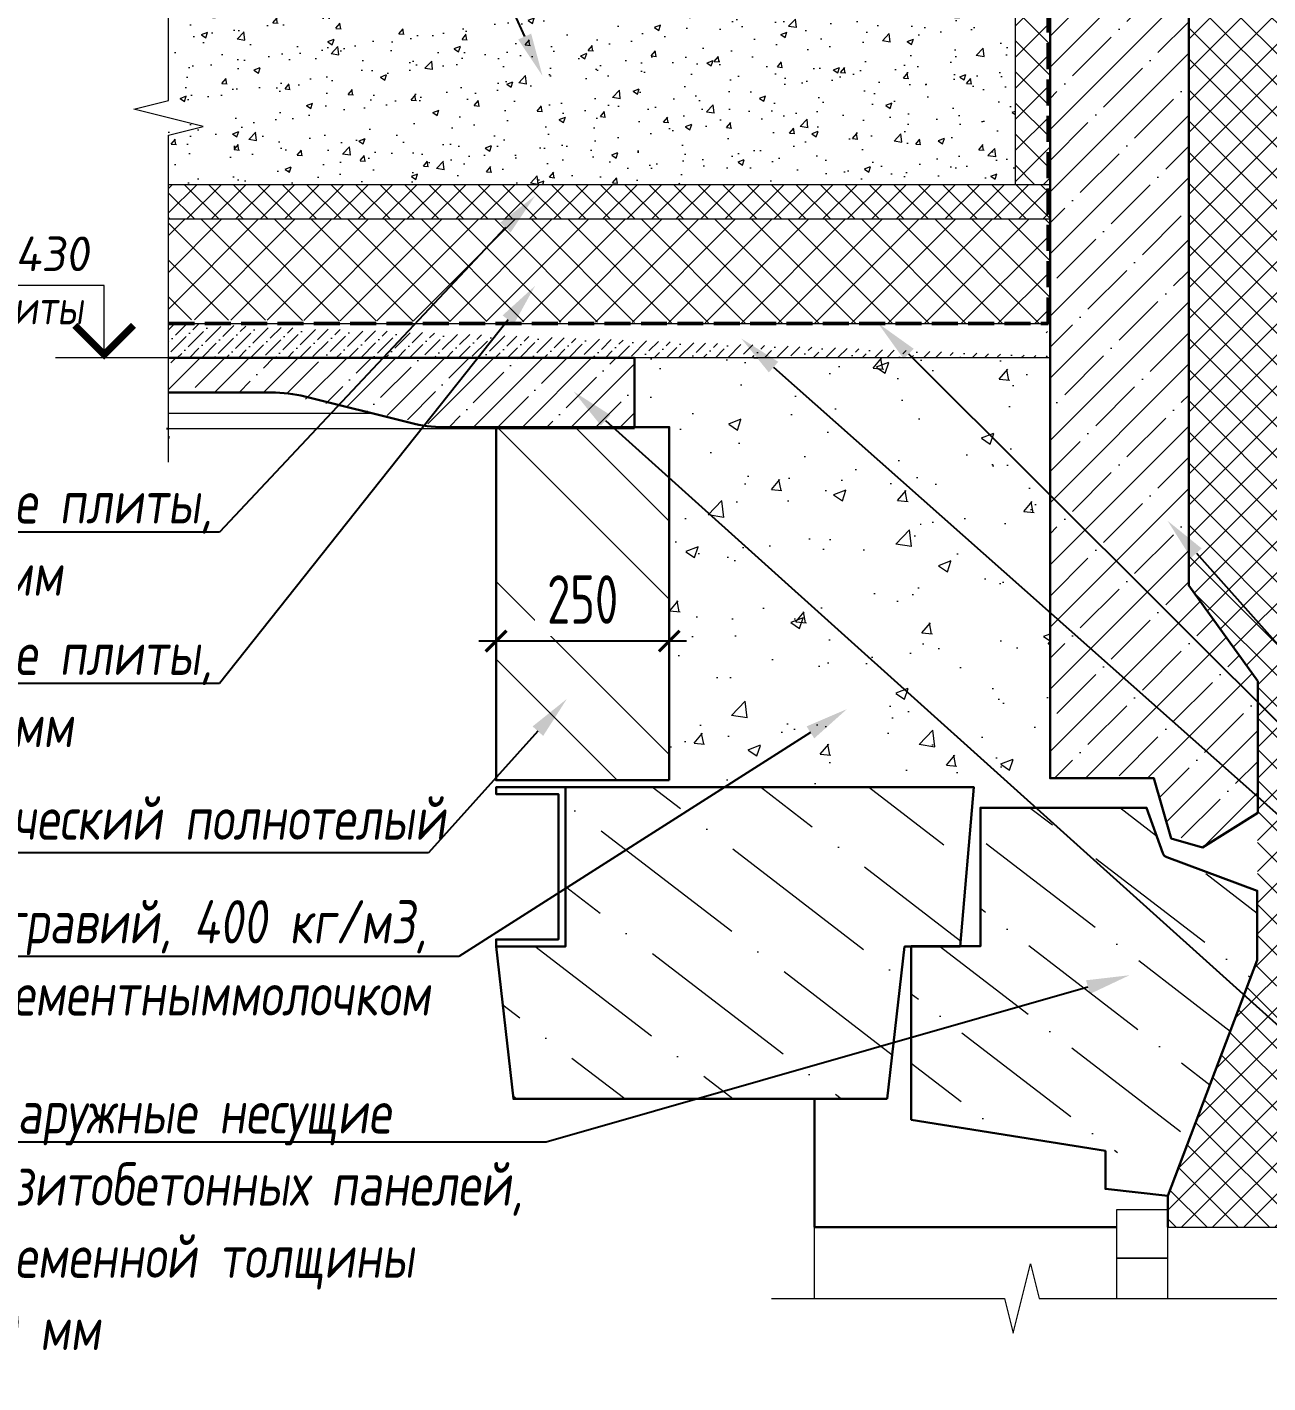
# Model space of a CAD drawing. Header units: millimetres. Extents: x -136099598 to 11807193, y 0 to 779331.
# Drawn here: x 722352 to 725936, y 375312 to 379226 of the extents above; entities that cross this region are included whole.
import ezdxf
from ezdxf import colors
from ezdxf.entities.mleader import LeaderData, LeaderLine
from ezdxf.enums import TextEntityAlignment as Align
from ezdxf.math import Vec2, Vec3

# ---------------------------------------------------------------- set-up
doc = ezdxf.new("R2010")
doc.units = ezdxf.units.MM
doc.header["$MEASUREMENT"] = 0
doc.linetypes.add('ГОСТ 2.303 4', pattern=[7, 5, -2, 0])
doc.layers.get('0').update_dxf_attribs({"color": 250, "lineweight": 9})
doc.layers.get('Defpoints').update_dxf_attribs({"color": 8})
doc.layers.add('АР_Кровельный аэратор', color=250, linetype='Continuous')
for name, color, linetype, lineweight in [('АР_Навесной фасад', 5, 'Continuous', 5), ('АР_Окна', 4, 'Continuous', 0), ('АР_Отметки', 250, 'Continuous', 15), ('АР_Перекрытие', 250, 'Continuous', 30), ('АР_Стены фасадные', 7, 'Continuous', 30), ('АР_Штриховка', 253, 'Continuous', 13), ('основной', 7, 'Continuous', 18), ('СПДС_СИМВОЛЫ', 7, 'Continuous', 25), ('Фасадная панель', 250, 'Continuous', 30), ('Штриховка', 7, 'Continuous', 5)]:
    doc.layers.add(name, color=color, linetype=linetype, lineweight=lineweight)
doc.styles.add('ISOCPEUR', font='isocpeur.ttf', dxfattribs={"width": 0.7})
doc.styles.add('ROMAND', font='ROMAND', dxfattribs={"width": 0.85})
doc.styles.add('Архитект', font='isocpeur.ttf', dxfattribs={"width": 0.8, "oblique": 8})
doc.styles.add('Архитектурный', font='isocpeur.ttf', dxfattribs={"oblique": 8})
doc.dimstyles.new('R_50', dxfattribs={"dimtxt": 140, "dimasz": 60, "dimexe": 50, "dimexo": 50, "dimgap": 50, "dimtad": 1, "dimdec": 0, "dimrnd": 5, "dimzin": 0, "dimdsep": 46, "dimtxsty": 'ISOCPEUR', "dimblk": 'ARCHTICK', "dimcen": 50, "dimdle": 50, "dimclrd": 256, "dimclre": 256, "dimclrt": 256, "dimadec": 0, "dimazin": 0, "dimtfac": 2, "dimtdec": 0, "dimtofl": 0, "dimtmove": 1, "dimatfit": 3, "dimfxl": 1, "dimtvp": 3, "dimtfill": 1, "dimtolj": 1, "dimtzin": 0, "dimarcsym": 0})

# ---------------------------------------------------------------- blocks, each defined once
blk = doc.blocks.new('BL034')
at = {"color": 0, "linetype": 'ByBlock', "lineweight": 9}
blk.add_lwpolyline([(0, 0), (0, 500), (1215.8, 500)], dxfattribs=at)
at = {"color": 0, "linetype": 'ByBlock', "lineweight": 70, "const_width": 50}
blk.add_lwpolyline([(-212.1, 212.1), (0, 0), (212.1, 212.1)], dxfattribs=at)
at = {"linetype": 'ByBlock', "lineweight": 9, "style": 'ROMAND', "width": 0.85, "flags": 4}
blk.add_attdef('NN,NNN', text='', height=250, dxfattribs=at).set_placement((650, 700), align=Align.MIDDLE)
blk = doc.blocks.new('_ArchTick')
at = {"color": 0, "linetype": 'ByBlock', "const_width": 0.15}
blk.add_lwpolyline([(-0.5, -0.5), (0.5, 0.5)], dxfattribs=at)
blk = doc.blocks.new('*D1361')
at = {"layer": 'Defpoints', "color": 0, "transparency": 16777216}
for p in [(723706.9, 378066.4), (724206.9, 378071.5), (723706.9, 377453.6)]:
    blk.add_point(p, dxfattribs=at)
at = {"layer": 'АР_Кровельный аэратор', "lineweight": -2, "transparency": 16777216}
for p, q in [((723706.9, 378016.4), (723706.9, 377403.6)), ((724206.9, 378021.5), (724206.9, 377403.6)), ((724256.9, 377453.6), (723656.9, 377453.6))]:
    blk.add_line(p, q, dxfattribs=at)
at = {"layer": 'АР_Кровельный аэратор', "lineweight": -2, "transparency": 16777216, "xscale": 60, "yscale": 60, "zscale": 60, "rotation": 180}
blk.add_blockref('_ArchTick', (723706.9, 377453.6), dxfattribs=at)
at = {"layer": 'АР_Кровельный аэратор', "lineweight": -2, "transparency": 16777216, "xscale": 60, "yscale": 60, "zscale": 60}
blk.add_blockref('_ArchTick', (724206.9, 377453.6), dxfattribs=at)
at = {"layer": 'АР_Кровельный аэратор', "lineweight": 15, "transparency": 16777216, "insert": (723956.9, 377573.6), "char_height": 140, "attachment_point": 5, "style": 'ISOCPEUR', "bg_fill": 3, "box_fill_scale": 1.25, "bg_fill_color": 256, "bg_fill_true_color": 13158600, "bg_fill_transparency": 0}
blk.add_mtext('\\A1;250', dxfattribs=at)

msp = doc.modelspace()

# ---------------------------------------------------------------- hatches: boundary and pattern name
at = {"lineweight": 15, "transparency": 33554687}
h = msp.add_hatch(dxfattribs=at)
h.set_pattern_fill('ANSI32', color=256, scale=50, angle=-90, style=0)
h.set_pattern_definition([(315, (95944.15, 897625.03), (336.7596, 336.7596), []), (315, (95944.15, 897400.5), (336.7596, 336.7596), [])])
h.paths.add_polyline_path([(724206.95, 378071.525), (723706.949, 378071.525), (723706.949, 377051.525), (724206.95, 377051.525)])
at = {"layer": 'АР_Кровельный аэратор', "lineweight": 15}
h = msp.add_hatch(dxfattribs=at)
h.set_pattern_fill('НЕМЕТАЛЛИЧЕСКИЕ МАТЕРИАЛЫ', color=256, scale=29.981702, pattern_type=2)
h.set_pattern_definition([(45, (930593.745, 269195.69), (-53.000662, 53.000662), []), (135, (930593.745, 269195.69), (-53.000662, -53.000662), [])])
edge = h.paths.add_edge_path()
edge.add_line((722760.408, 378571.342), (725306.949, 378571.342))
edge.add_line((725306.949, 378371.464), (725306.949, 378571.342))
edge.add_line((724457.467, 378371.464), (725306.949, 378371.464))
edge.add_line((724451.071, 378371.464), (724457.467, 378371.464))
edge.add_line((722760.408, 378381.458), (724451.071, 378371.464))
edge.add_line((722760.408, 378571.342), (722760.408, 378381.458))
h.paths.add_polyline_path([(722760.408, 378671.464), (722760.408, 378571.342), (725306.949, 378571.342), (725306.949, 378671.464)])
at = {"layer": 'АР_Штриховка', "lineweight": 18}
h = msp.add_hatch(dxfattribs=at)
h.set_pattern_fill('ANSI35', color=256, scale=20, angle=180)
h.set_pattern_definition([(45, (-530202.85, -79671.13), (-89.802561, 89.802561), []), (45, (-530113.04, -79671.13), (-89.802561, 89.802561), [158.75, -31.75, 0, -31.75])])
h.paths.add_polyline_path([(725306.949, 377057.525), (725606.949, 377057.525), (725656.949, 376883.525), (725746.949, 376857.525), (725906.805, 376957.454), (725906.805, 377337.525), (725707.497, 377613.643), (725707.497, 379410.513), (725907.339, 379690.391), (725906.949, 380570.122), (725306.949, 380570.122)])
at = {"layer": 'АР_Штриховка'}
h = msp.add_hatch(dxfattribs=at)
h.set_pattern_fill('AR-CONC', color=256)
h.set_pattern_definition([(50, (-64518.15, 6969.35), (182.18467, -15.939086), [19.05, -209.55]), (355, (-64518.15, 6969.35), (-35.24342, 191.056845), [15.24, -167.640584]), (100.451445, (-64502.97, 6968.02), (146.941247, 175.117752), [16.19001, -178.090245]), (46.1842, (-64518.15, 7020.15), (271.07904, -42.04233), [28.575, -314.325]), (96.635558, (-64495.56, 7016.65), (237.404134, 247.426125), [24.28502, -267.13561]), (351.18415, (-64518.15, 7020.15), (237.40413, 247.426125), [22.85997, -251.45973]), (21, (-64492.75, 7007.45), (151.61439, -102.265198), [19.05, -209.55]), (326, (-64492.75, 7007.45), (61.80203, 184.187966), [15.24, -167.64]), (71.451445, (-64480.12, 6998.93), (213.41642, 81.92277), [16.19001, -178.089938]), (37.5, (-64518.15, 6969.35), (3.0886033, 84.555039), [0, -165.608, 0, -170.18, 0, -168.275]), (7.5, (-64518.15, 6969.35), (66.8196625, 100.180575), [0, -97.028, 0, -161.798, 0, -64.135]), (327.5, (-64574.794, 6969.35), (135.590595, -5.728744), [0, -63.5, 0, -198.12, 0, -262.89]), (317.5, (-64600.19, 6969.35), (148.129181, 25.426491), [0, -82.55, 0, -131.572, 0, -186.69])])
h.paths.add_polyline_path([(722760.408, 379351.817), (722760.408, 378771.464), (725207.01, 378771.464), (725207.01, 379351.817)])
h = msp.add_hatch(dxfattribs=at)
h.set_pattern_fill('AR-CONC', color=256, scale=2)
h.set_pattern_definition([(50, (-847448.96, -366552.7), (364.36934, -31.87817), [38.1, -419.1]), (355, (-847448.96, -366552.7), (-70.48684, 382.11369), [30.48, -335.28117]), (100.451445, (-847418.6, -366555.36), (293.882494, 350.235504), [32.38002, -356.18049]), (46.1842, (-847448.96, -366451.1), (542.15808, -84.08466), [57.15, -628.65]), (96.635558, (-847403.8, -366458.1), (474.80827, 494.85225), [48.57005, -534.27122]), (351.18415, (-847448.96, -366451.1), (474.80827, 494.85225), [45.71993, -502.91946]), (21, (-847398.16, -366476.5), (303.22878, -204.530396), [38.1, -419.1]), (326, (-847398.16, -366476.5), (123.60406, 368.37593), [30.48, -335.28]), (71.451445, (-847372.9, -366493.54), (426.83284, 163.84554), [32.38002, -356.179875]), (37.5, (-847448.96, -366552.7), (6.1772065, 169.110078), [0, -331.216, 0, -340.36, 0, -336.55]), (7.5, (-847448.96, -366552.7), (133.639325, 200.36115), [0, -194.056, 0, -323.596, 0, -128.27]), (327.5, (-847562.24, -366552.7), (271.18119, -11.457488), [0, -127, 0, -396.24, 0, -525.78]), (317.5, (-847613.04, -366552.7), (296.258363, 50.852982), [0, -165.1, 0, -263.144, 0, -373.38])])
h.paths.add_polyline_path([(724106.95, 378271.525), (724106.95, 378071.525), (724206.949, 378071.525), (724206.949, 377031.525), (725306.949, 377031.525), (725306.949, 378271.525)])
at = {"layer": 'АР_Штриховка', "transparency": 33554559}
h = msp.add_hatch(dxfattribs=at)
h.set_pattern_fill('ANSI36', color=256, scale=60, angle=97.433889)
h.set_pattern_definition([(142.433889, (-879843.37, -352992.7), (-380.393185, 52.250984), [476.25, -95.25, 0, -95.25])])
edge = h.paths.add_edge_path()
edge.add_line((725046.949, 376571.525), (724886.949, 376571.525))
edge.add_line((725086.949, 377031.525), (725046.949, 376571.525))
edge.add_line((723906.949, 377031.525), (725086.949, 377031.525))
edge.add_line((723906.949, 376571.525), (723906.949, 377031.525))
edge.add_line((723706.949, 376571.525), (723906.949, 376571.525))
edge.add_line((723756.949, 376131.525), (723706.949, 376571.525))
edge.add_line((724836.949, 376131.525), (723756.949, 376131.525))
edge.add_line((724886.949, 376571.525), (724836.949, 376131.525))
h = msp.add_hatch(dxfattribs=at)
h.set_pattern_fill('ANSI36', color=256, scale=50, angle=97.433889)
h.set_pattern_definition([(142.433889, (-879843.37, -366192.7), (-316.994321, 43.542487), [396.875, -79.375, 0, -79.375])])
h.paths.add_polyline_path([(725105.646, 376572.377), (724906.298, 376572.377), (724906.298, 376071.511), (725683.156, 375946.804), (725905.646, 376532.377), (725905.646, 376732.377), (725635.646, 376832.377), (725585.646, 376972.377), (725105.646, 376972.377)])
at = {"layer": 'СПДС_СИМВОЛЫ', "linetype": 'Continuous', "ltscale": 2.5}
for points in [[(725306.949, 378371.464), (725306.949, 378370.465), (725307.948, 378370.465)], [(725306.949, 378371.464), (725307.948, 378371.464), (725307.948, 378370.465)]]:
    msp.add_hatch(color=3, dxfattribs=at).paths.add_polyline_path(points, flags=0)
at = {"layer": 'Штриховка', "ltscale": 100}
h = msp.add_hatch(dxfattribs=at)
h.set_pattern_fill('ANSI37', color=256, scale=19.987801, angle=180)
h.set_pattern_definition([(225, (715402.963, 377503.02), (44.8739, -44.8739), []), (315, (715402.963, 377503.02), (44.8739, 44.8739), [])])
h.paths.add_polyline_path([(726107.217, 380670.061), (725907.339, 380670.061), (725907.339, 379690.391), (725707.497, 379410.513), (725707.497, 377613.643), (725906.805, 377337.525), (725906.805, 376957.454), (725905.646, 376532.377), (725646.949, 375851.511), (725646.949, 375760.866), (726107.217, 375760.866)])
h.paths.add_polyline_path([(725907.872, 380670.061), (725207.01, 380670.061), (725207.01, 380570.122), (725306.949, 380570.122), (725907.339, 380570.122)])
h.paths.add_polyline_path([(725306.949, 378771.464), (725306.949, 380570.122), (725207.01, 380570.122), (725207.01, 378771.464)])
at = {"layer": 'Штриховка', "ltscale": 10}
h = msp.add_hatch(dxfattribs=at)
h.set_pattern_fill('НЕМЕТАЛЛИЧЕСКИЕ МАТЕРИАЛЫ', color=256, scale=19.987801, pattern_type=2)
h.set_pattern_definition([(45, (927300.94, 258159.55), (-35.333775, 35.333775), []), (135, (927300.94, 258159.55), (-35.333775, -35.333775), [])])
edge = h.paths.add_edge_path(flags=16)
edge.add_line((725306.949, 378771.464), (722760.408, 378771.464))
edge = h.paths.add_edge_path()
edge.add_line((722957.747, 378671.464), (725271.579, 378671.464))
edge.add_line((722760.408, 378671.464), (722957.747, 378671.464))
edge.add_line((722760.408, 378671.464), (725306.949, 378671.464))
edge.add_line((725271.579, 378671.464), (725306.949, 378671.464))
h.paths.add_polyline_path([(725306.949, 378671.464), (725306.949, 378771.464), (722760.408, 378771.464), (722760.408, 378671.464)])
h.paths.add_polyline_path([(724089.382, 378671.464), (725256.212, 378671.464), (722895.234, 378671.464)], flags=17)
edge = h.paths.add_edge_path()
edge.add_line((723105.443, 378671.464), (722895.234, 378671.464))
edge.add_line((723105.443, 378671.464), (723643.795, 378671.464))
edge.add_line((723643.795, 378671.464), (723251.662, 378671.464))
edge.add_line((722957.747, 378671.464), (723251.662, 378671.464))
edge.add_line((722957.747, 378671.464), (725271.579, 378671.464))
edge.add_line((725256.212, 378671.464), (725271.579, 378671.464))
edge.add_line((725256.212, 378671.464), (722895.234, 378671.464))
edge = h.paths.add_edge_path(flags=17)
edge.add_line((722760.408, 378771.464), (725306.949, 378771.464))
at = {"layer": 'Штриховка', "ltscale": 50}
h = msp.add_hatch(dxfattribs=at)
h.set_pattern_fill('БЕТОН И ИЗДЕЛИЯ ИЗ НЕГО', color=256, scale=9.993901, pattern_type=2)
h.set_pattern_definition([(45, (-297074.333, -600000.716), (13.2501655, 48.5839401), [62.4618791, -13.4917659, 0, -13.4917659])])
edge = h.paths.add_edge_path()
edge.add_line((724687.266, 378371.464), (722763.398, 378371.464))
edge.add_line((724864.779, 378371.464), (724687.266, 378371.464))
edge.add_line((724864.779, 378371.464), (724883.683, 378351.476))
edge.add_line((724883.683, 378351.476), (724967.095, 378351.476))
edge.add_line((724967.095, 378351.476), (724988.082, 378371.464))
edge.add_line((725291.327, 378371.464), (724988.082, 378371.464))
edge.add_line((725306.949, 378276.816), (725291.327, 378371.464))
edge.add_line((722760.408, 378371.464), (722760.408, 378271.525))
edge.add_line((722763.099, 378271.525), (725300.892, 378271.525))
edge.add_line((725306.949, 378271.525), (725306.949, 378371.464))
h.paths.add_polyline_path([(724883.683, 378351.476), (724967.095, 378351.476), (724988.082, 378371.464), (724967.095, 378371.464), (724887.144, 378371.464), (724864.779, 378371.464)], flags=17)
at = {"layer": 'Штриховка', "ltscale": 10}
h = msp.add_hatch(dxfattribs=at)
h.set_pattern_fill('ЖЕЛЕЗОБЕТОН', color=256, scale=19.987801, angle=300, pattern_type=2)
h.set_pattern_definition([(225, (562683.56, 476604.88), (70.66755, -70.66755), []), (225, (562612.89, 476604.88), (70.66755, -70.66755), [124.92376, -26.98353, 0, -26.98353])])
h.paths.add_polyline_path([(722760.408, 378271.525), (722760.408, 378171.525), (723057.708, 378171.525), (723556.192, 378071.525), (724106.95, 378071.525), (724106.95, 378110.359), (724106.95, 378271.525)])

# ---------------------------------------------------------------- linework, layer by layer
at = {"ltscale": 100}
for p, q in [((722760.408, 378370.465), (725307.948, 378370.465)), ((725306.949, 378371.464), (725306.949, 378271.525)), ((725306.949, 378271.525), (722760.408, 378271.525))]:
    msp.add_line(p, q, dxfattribs=at)
for points in [[(722760.408, 377970.665), (722760.408, 378914.552), (722860.347, 378939.536), (722660.469, 378989.506), (722760.408, 379014.491), (722760.408, 379569.436)], [(725306.949, 378771.464), (722760.408, 378771.464)], [(725306.949, 378671.464), (722760.408, 378671.464)], [(724501.893, 375555.285), (725175.432, 375555.285), (725200.416, 375455.346), (725250.386, 375655.224), (725275.371, 375555.285), (726236.002, 375555.285)]]:
    msp.add_lwpolyline(points, dxfattribs=at)
at = {"layer": 'АР_Навесной фасад', "ltscale": 50}
for p, q in [((722760.408, 378111.525), (723346.95, 378111.525)), ((724626.298, 375555.285), (724626.298, 376131.525))]:
    msp.add_line(p, q, dxfattribs=at)
at = {"layer": 'АР_Окна', "ltscale": 100}
msp.add_lwpolyline([(725646.949, 375811.511), (725498.949, 375811.511), (725498.949, 375671.221), (725646.949, 375671.221)], close=True, dxfattribs=at)
msp.add_lwpolyline([(725646.948, 375555.285), (725646.949, 375671.221), (725498.949, 375671.221), (725498.948, 375555.285)], dxfattribs=at)
at = {"layer": 'АР_Отметки'}
msp.add_line((722800.384, 378271.525), (722434.107, 378271.525), dxfattribs=at)
at = {"layer": 'АР_Перекрытие', "lineweight": 30, "ltscale": 100}
for p, q in [((722760.408, 378271.525), (724106.95, 378271.525)), ((724626.298, 375760.866), (724626.298, 376131.525)), ((725646.949, 375851.511), (725646.949, 375760.866)), ((725498.949, 375760.866), (724626.298, 375760.866))]:
    msp.add_line(p, q, dxfattribs=at)
at = {"layer": 'АР_Перекрытие', "linetype": 'ByBlock', "lineweight": 30}
for p, q in [((723606.949, 378071.525), (724106.95, 378071.525)), ((723906.949, 377031.525), (725086.949, 377031.525))]:
    msp.add_line(p, q, dxfattribs=at)
at = {"layer": 'АР_Перекрытие', "lineweight": 30, "ltscale": 100}
msp.add_lwpolyline([(724106.95, 378071.525), (723556.192, 378071.525, -0.06132136), (723459.178, 378083.468), (723154.722, 378159.582, 0.06132136), (723057.708, 378171.525), (722760.408, 378171.525)], format="xyb", dxfattribs=at)
at = {"layer": 'АР_Перекрытие', "linetype": 'ByBlock', "lineweight": 30}
for points in [[(724206.95, 377051.525), (723706.949, 377051.525), (723706.949, 378071.525), (724206.949, 378071.525), (724206.949, 377051.525)], [(724836.949, 376131.525), (723756.949, 376131.525), (723706.949, 376571.525), (723906.949, 376571.525), (723906.949, 377031.525), (725086.949, 377031.525), (725046.949, 376571.525), (724886.949, 376571.525), (724836.949, 376131.525)]]:
    msp.add_lwpolyline(points, dxfattribs=at)
at = {"layer": 'АР_Перекрытие', "lineweight": 30, "ltscale": 100}
msp.add_lwpolyline([(723706.949, 376571.525), (723906.949, 376571.525), (723906.949, 377031.525), (723706.949, 377031.525), (723706.949, 377011.525), (723886.949, 377011.525), (723886.949, 376592.213), (723706.949, 376592.213), (723706.949, 376571.525)], dxfattribs=at)
at = {"layer": 'АР_Стены фасадные', "lineweight": 30, "ltscale": 100}
msp.add_lwpolyline([(724106.95, 378071.525), (724106.95, 378271.525), (724106.95, 378271.525)], dxfattribs=at)
msp.add_lwpolyline([(725905.646, 376532.377), (725646.949, 375851.511), (725466.949, 375871.511), (725466.949, 375981.511), (724906.298, 376071.511), (724906.298, 376572.377), (725105.646, 376572.377), (725105.646, 376972.377), (725585.646, 376972.377), (725632.507, 376841.164, 0.22180013), (725644.396, 376829.136), (725905.646, 376732.377)], format="xyb", close=True, dxfattribs=at)
at = {"layer": 'основной', "ltscale": 100}
for p, q in [((725207.01, 378771.464), (725207.01, 380670.061)), ((725306.949, 380570.122), (725306.949, 378066.395)), ((725306.949, 378103.132), (725306.949, 380570.122)), ((725707.497, 379410.513), (725707.497, 378066.395)), ((724106.95, 378066.395), (722760.408, 378066.395)), ((725646.949, 375760.866), (726147.192, 375760.866))]:
    msp.add_line(p, q, dxfattribs=at)
at = {"layer": 'СПДС_СИМВОЛЫ', "color": 3, "linetype": 'Continuous', "ltscale": 2.5}
msp.add_line((725307.948, 378370.465), (725307.948, 379190.964), dxfattribs=at)
at = {"layer": 'СПДС_СИМВОЛЫ', "linetype": 'Continuous', "ltscale": 10}
for p, q in [((722760.408, 378066.395), (722754.412, 378066.395)), ((722760.408, 378044.821), (722760.408, 378038.824))]:
    msp.add_line(p, q, dxfattribs=at)
at = {"layer": 'СПДС_СИМВОЛЫ', "color": 3, "linetype": 'Continuous', "ltscale": 2.5, "const_width": 0.999}
for points in [[(725307.448, 378955.508), (725307.448, 378959.505)], [(725307.448, 378948.512), (725307.448, 378952.51)], [(725307.448, 378941.516), (725307.448, 378945.514)], [(725307.448, 378934.521), (725307.448, 378938.518)], [(725307.448, 378927.525), (725307.448, 378931.523)], [(725307.448, 378920.529), (725307.448, 378924.527)], [(725307.448, 378913.534), (725307.448, 378917.531)], [(725307.448, 378906.538), (725307.448, 378910.535)], [(725307.448, 378899.542), (725307.448, 378903.54)], [(725307.448, 378892.546), (725307.448, 378896.544)], [(725307.448, 378885.551), (725307.448, 378889.548)], [(725307.448, 378878.555), (725307.448, 378882.552)], [(725307.448, 378871.559), (725307.448, 378875.557)], [(725307.448, 378864.563), (725307.448, 378868.561)], [(725307.448, 378857.568), (725307.448, 378861.565)], [(725307.448, 378850.572), (725307.448, 378854.57)], [(725307.448, 378843.576), (725307.448, 378847.574)], [(725307.448, 378836.581), (725307.448, 378840.578)], [(725307.448, 378829.585), (725307.448, 378833.582)], [(725307.448, 378822.589), (725307.448, 378826.587)], [(725307.448, 378815.593), (725307.448, 378819.591)], [(725307.448, 378808.598), (725307.448, 378812.595)], [(725307.448, 378801.602), (725307.448, 378805.599)], [(725307.448, 378794.606), (725307.448, 378798.604)], [(725307.448, 378787.61), (725307.448, 378791.608)], [(725307.448, 378786.855), (725307.448, 378790.853)], [(725307.448, 378780.615), (725307.448, 378784.612)], [(725307.448, 378779.859), (725307.448, 378783.857)], [(725307.448, 378773.619), (725307.448, 378777.617)], [(725307.448, 378772.864), (725307.448, 378776.861)], [(725307.448, 378717.653), (725307.448, 378721.651)], [(725307.448, 378716.898), (725307.448, 378720.895)], [(725307.448, 378710.657), (725307.448, 378714.655)], [(725307.448, 378709.902), (725307.448, 378713.9)], [(725307.448, 378703.662), (725307.448, 378707.659)], [(725307.448, 378702.906), (725307.448, 378706.904)], [(725307.448, 378696.666), (725307.448, 378700.663)], [(725307.448, 378695.91), (725307.448, 378699.908)], [(725307.448, 378689.67), (725307.448, 378693.668)], [(725307.448, 378688.915), (725307.448, 378692.912)], [(725307.448, 378682.674), (725307.448, 378686.672)], [(725307.448, 378681.919), (725307.448, 378685.917)], [(725307.448, 378675.679), (725307.448, 378679.676)], [(725307.448, 378674.923), (725307.448, 378678.921)], [(725307.448, 378668.683), (725307.448, 378672.681)], [(725307.448, 378667.928), (725307.448, 378671.925)], [(725307.448, 378661.687), (725307.448, 378665.685)], [(725307.448, 378660.932), (725307.448, 378664.929)], [(725307.448, 378654.692), (725307.448, 378658.689)], [(725307.448, 378653.936), (725307.448, 378657.934)], [(725307.448, 378647.696), (725307.448, 378651.693)], [(725307.448, 378646.94), (725307.448, 378650.938)], [(725307.448, 378640.7), (725307.448, 378644.698)], [(725307.448, 378639.945), (725307.448, 378643.942)], [(725307.448, 378633.704), (725307.448, 378637.702)], [(725307.448, 378632.949), (725307.448, 378636.946)], [(725307.448, 378626.709), (725307.448, 378630.706)], [(725307.448, 378625.953), (725307.448, 378629.951)], [(725307.448, 378619.713), (725307.448, 378623.71)], [(725307.448, 378618.957), (725307.448, 378622.955)], [(725307.448, 378612.717), (725307.448, 378616.715)], [(725307.448, 378611.962), (725307.448, 378615.959)], [(725307.448, 378605.721), (725307.448, 378609.719)], [(725307.448, 378604.966), (725307.448, 378608.964)], [(725307.448, 378598.726), (725307.448, 378602.723)], [(725307.448, 378597.97), (725307.448, 378601.968)], [(725307.448, 378591.73), (725307.448, 378595.728)], [(725307.448, 378590.975), (725307.448, 378594.972)], [(725307.448, 378584.734), (725307.448, 378588.732)], [(725307.448, 378583.979), (725307.448, 378587.976)], [(725307.448, 378577.738), (725307.448, 378581.736)], [(725307.448, 378576.983), (725307.448, 378580.981)], [(725307.448, 378570.743), (725307.448, 378574.74)], [(725307.448, 378569.987), (725307.448, 378573.985)], [(725307.448, 378563.747), (725307.448, 378567.745)], [(725307.448, 378562.992), (725307.448, 378566.989)], [(725307.448, 378556.751), (725307.448, 378560.749)], [(725307.448, 378549.756), (725307.448, 378553.753)], [(725307.448, 378542.76), (725307.448, 378546.757)], [(725307.448, 378535.764), (725307.448, 378539.762)], [(725307.448, 378528.768), (725307.448, 378532.766)], [(725307.448, 378521.773), (725307.448, 378525.77)], [(725307.448, 378514.777), (725307.448, 378518.774)], [(725307.448, 378507.781), (725307.448, 378511.779)], [(725307.448, 378500.785), (725307.448, 378504.783)], [(725307.448, 378493.79), (725307.448, 378497.787)], [(725307.448, 378486.794), (725307.448, 378490.792)], [(725307.448, 378479.798), (725307.448, 378483.796)], [(725307.448, 378472.803), (725307.448, 378476.8)], [(725307.448, 378465.807), (725307.448, 378469.804)], [(725307.448, 378458.811), (725307.448, 378462.809)], [(725307.448, 378451.815), (725307.448, 378455.813)], [(725307.448, 378444.82), (725307.448, 378448.817)], [(725307.448, 378437.824), (725307.448, 378441.821)], [(725307.448, 378430.828), (725307.448, 378434.826)], [(725307.448, 378423.832), (725307.448, 378427.83)], [(725307.448, 378416.837), (725307.448, 378420.834)], [(725307.448, 378409.841), (725307.448, 378413.839)], [(725307.448, 378374.862), (725307.448, 378378.86)], [(725017.526, 378370.964), (725021.523, 378370.964)], [(725024.521, 378370.964), (725028.519, 378370.964)], [(725031.517, 378370.964), (725035.515, 378370.964)], [(725038.513, 378370.964), (725042.51, 378370.964)], [(725045.508, 378370.964), (725049.506, 378370.964)], [(725052.504, 378370.964), (725056.502, 378370.964)], [(725059.5, 378370.964), (725063.498, 378370.964)], [(725066.496, 378370.964), (725070.493, 378370.964)], [(725073.491, 378370.964), (725077.489, 378370.964)], [(725080.487, 378370.964), (725084.485, 378370.964)], [(725087.483, 378370.964), (725091.48, 378370.964)], [(725094.479, 378370.964), (725098.476, 378370.964)], [(725101.474, 378370.964), (725105.472, 378370.964)], [(725108.47, 378370.964), (725112.468, 378370.964)], [(725115.466, 378370.964), (725119.463, 378370.964)], [(725122.462, 378370.964), (725126.459, 378370.964)], [(725129.457, 378370.964), (725133.455, 378370.964)], [(725136.453, 378370.964), (725140.451, 378370.964)], [(725143.449, 378370.964), (725147.446, 378370.964)], [(725150.444, 378370.964), (725154.442, 378370.964)], [(725157.44, 378370.964), (725161.438, 378370.964)], [(725164.436, 378370.964), (725168.433, 378370.964)], [(725171.432, 378370.964), (725175.429, 378370.964)], [(725178.427, 378370.964), (725182.425, 378370.964)], [(725185.423, 378370.964), (725189.421, 378370.964)], [(725192.419, 378370.964), (725196.416, 378370.964)], [(725199.415, 378370.964), (725203.412, 378370.964)], [(725206.41, 378370.964), (725210.408, 378370.964)], [(725213.406, 378370.964), (725217.404, 378370.964)], [(725220.402, 378370.964), (725224.399, 378370.964)], [(725227.397, 378370.964), (725231.395, 378370.964)], [(725234.393, 378370.964), (725238.391, 378370.964)], [(725241.389, 378370.964), (725245.386, 378370.964)], [(725248.385, 378370.964), (725252.382, 378370.964)], [(725255.38, 378370.964), (725259.378, 378370.964)], [(725262.376, 378370.964), (725266.374, 378370.964)], [(725269.372, 378370.964), (725273.369, 378370.964)], [(725276.368, 378370.964), (725280.365, 378370.964)], [(725283.363, 378370.964), (725287.361, 378370.964)], [(725290.359, 378370.964), (725294.357, 378370.964)], [(725297.355, 378370.964), (725301.352, 378370.964)], [(725304.351, 378370.964), (725306.949, 378370.964)], [(725307.448, 378371.464), (725307.448, 378371.864)]]:
    msp.add_lwpolyline(points, dxfattribs=at)
at = {"layer": 'Фасадная панель', "ltscale": 100}
msp.add_lwpolyline([(725906.805, 377337.525), (725906.805, 376957.454), (725746.949, 376857.525), (725656.949, 376883.525), (725606.949, 377057.525), (725306.949, 377057.525), (725306.949, 380570.122), (725906.949, 380570.122), (725907.339, 379690.391), (725707.497, 379410.513), (725707.497, 377613.643), (725906.805, 377337.525), (725906.919, 376957.525)], dxfattribs=at)
at = {"layer": 'Штриховка', "color": 6, "linetype": 'ГОСТ 2.303 4', "lineweight": 50, "ltscale": 15}
msp.add_lwpolyline([(722760.408, 378370.465), (725301.572, 378370.465), (725301.572, 380570.122)], dxfattribs=at)

# ---------------------------------------------------------------- block references
at = {"layer": 'АР_Отметки'}
ref = msp.add_blockref('BL034', (722574.58, 378280.52), dxfattribs=dict(at, xscale=-0.3997560261129808, yscale=0.3997560261129808, zscale=0.3997560261129808))
ref.add_attrib('NN,NNN', '+10,430', dxfattribs={"layer": '0', "color": 0, "linetype": 'ByBlock', "height": 99.939, "style": 'Архитектурный', "oblique": 8, "flags": 4}).set_placement((722314.738, 378560.349), align=Align.MIDDLE)

# ---------------------------------------------------------------- texts
at = {"layer": 'АР_Отметки', "style": 'Архитект', "oblique": 8, "width": 0.8}
msp.add_text('Верх ж/б плиты ', height=99.93901, dxfattribs=at).set_placement((721690.708, 378468.061), align=Align.TOP_LEFT)

# ---------------------------------------------------------------- leaders
at = {"layer": 'АР_Кровельный аэратор', "lineweight": 15}
ml = msp.add_multileader_mtext('Standard', dxfattribs=at)
ml.set_content('{\\C256;Штукатурка из ЦПР М150 мм, армированная сеткой ∅3 Вр1 50х50 - 20 мм.}', color=256, style='Архитект')
ml.set_leader_properties()
ml.build(insert=Vec2(0, 0))
ml.multileader.update_dxf_attribs({"text_left_attachment_type": 6, "text_right_attachment_type": 6, "dogleg_length": 50, "arrow_head_size": 125})
ctx = ml.context
ctx.base_point, ctx.char_height, ctx.arrow_head_size, ctx.landing_gap_size, ctx.plane_origin = Vec3(726503.342, 379087.584), 125, 125, 12.5, Vec3(718084.493, 380381.515)
ctx.left_attachment, ctx.right_attachment = 6, 6
notes = []
notes.append((ctx, [(1, (1, 1, 0), (726453.342, 379087.584), (1, 0), 50, [(1, [(725179.282, 379729.854)], 0, [])])]))
ctx.mtext.insert, ctx.mtext.width, ctx.mtext.defined_height, ctx.mtext.flow_direction = Vec3(726515.842, 379237.584), 2242.95317, 221.175, 5
ml = msp.add_multileader_mtext('Standard', dxfattribs=at)
ml.set_content('Пароизоляция - 1 слой', color=256, style='Архитект')
ml.set_leader_properties()
ml.build(insert=Vec2(0, 0))
ml.multileader.update_dxf_attribs({"text_left_attachment_type": 6, "text_right_attachment_type": 6, "dogleg_length": 50, "arrow_head_size": 125})
ctx = ml.context
ctx.base_point, ctx.char_height, ctx.arrow_head_size, ctx.landing_gap_size, ctx.plane_origin = Vec3(726409.957, 376824.968), 125, 125, 12.5, Vec3(716275.875, 378255.803)
ctx.left_attachment, ctx.right_attachment = 6, 6
notes.append((ctx, [(1, (1, 1, 0), (726359.957, 376824.968), (1, 0), 50, [(0, [(724809.95, 378371.464)], 0, [])])]))
ctx.mtext.insert, ctx.mtext.width, ctx.mtext.defined_height, ctx.mtext.flow_direction = Vec3(726422.457, 376987.468), 2327.16838, 280.688, 5
ml = msp.add_multileader_mtext('Standard', dxfattribs=at)
ml.set_content('Выравнивающая цементно-песчаная стяжка, 1800 кг/м3 -50мм', color=256, style='Архитект')
ml.set_leader_properties()
ml.build(insert=Vec2(0, 0))
ml.multileader.update_dxf_attribs({"text_left_attachment_type": 6, "text_right_attachment_type": 6, "dogleg_length": 50, "arrow_head_size": 125})
ctx = ml.context
ctx.base_point, ctx.char_height, ctx.arrow_head_size, ctx.landing_gap_size, ctx.plane_origin = Vec3(726382.54, 376626.6), 125, 125, 12.5, Vec3(716752.246, 377817.915)
ctx.left_attachment, ctx.right_attachment = 6, 6
notes.append((ctx, [(1, (1, 1, 0), (726332.54, 376626.6), (1, 0), 50, [(0, [(724414.853, 378327.576)], 0, [])])]))
ctx.mtext.insert, ctx.mtext.width, ctx.mtext.defined_height, ctx.mtext.flow_direction = Vec3(726395.04, 376776.6), 1875.74816, 490.613, 5
ml = msp.add_multileader_mtext('Standard', dxfattribs=at)
ml.set_content('Существующая сборная ж/б панель покрытия типа "двойное Т"', color=256, style='Архитект')
ml.set_leader_properties()
ml.build(insert=Vec2(0, 0))
ml.multileader.update_dxf_attribs({"text_left_attachment_type": 6, "text_right_attachment_type": 6, "dogleg_length": 50, "arrow_head_size": 125})
ctx = ml.context
ctx.base_point, ctx.char_height, ctx.arrow_head_size, ctx.landing_gap_size, ctx.plane_origin = Vec3(726405.118, 375992.487), 125, 125, 12.5, Vec3(716898.804, 377404.465)
ctx.left_attachment, ctx.right_attachment = 6, 6
notes.append((ctx, [(1, (1, 1, 0), (726355.118, 375992.487), (1, 0), 50, [(0, [(723930.322, 378174.578)], 0, [])])]))
ctx.mtext.insert, ctx.mtext.width, ctx.mtext.defined_height, ctx.mtext.flow_direction = Vec3(726417.618, 376154.987), 2407.18723, 295.665, 5
ml = msp.add_multileader_mtext('Standard', dxfattribs=at)
ml.set_content('Парапет ж/б', color=256, style='Архитект')
ml.set_leader_properties()
ml.build(insert=Vec2(0, 0))
ml.multileader.update_dxf_attribs({"text_left_attachment_type": 6, "text_right_attachment_type": 6, "dogleg_length": 50, "arrow_head_size": 125})
ctx = ml.context
ctx.base_point, ctx.char_height, ctx.arrow_head_size, ctx.landing_gap_size, ctx.plane_origin = Vec3(726369.329, 377044.617), 125, 125, 12.5, Vec3(721490.504, 377039.071)
ctx.left_attachment, ctx.right_attachment, ctx.text_align_type = 6, 6, 2
notes.append((ctx, [(1, (1, 1, 0), (726319.329, 377044.617), (1, 0), 50, [(0, [(725646.601, 377800.803)], 0, [])])]))
ctx.mtext.insert, ctx.mtext.width, ctx.mtext.defined_height, ctx.mtext.alignment, ctx.mtext.flow_direction = Vec3(727244.607, 377207.117), 1597.45687, 295.665, 3, 5
ml = msp.add_multileader_mtext('Standard', dxfattribs=at)
ml.set_content('Кирпич керамический полнотелый', color=256, style='Архитект')
ml.set_leader_properties()
ml.build(insert=Vec2(0, 0))
ml.multileader.update_dxf_attribs({"text_left_attachment_type": 6, "text_right_attachment_type": 6, "dogleg_length": 50, "arrow_head_size": 125})
ctx = ml.context
ctx.base_point, ctx.char_height, ctx.arrow_head_size, ctx.landing_gap_size, ctx.plane_origin = Vec3(721308.989, 376842.208), 125, 125, 12.5, Vec3(716898.804, 376617.211)
ctx.left_attachment, ctx.right_attachment = 6, 6
notes.append((ctx, [(0, (1, 1, 0), (723511.556, 376842.208), (-1, 0), 50, [(0, [(723911.067, 377286.374)], 0, [])])]))
ctx.mtext.insert, ctx.mtext.width, ctx.mtext.defined_height, ctx.mtext.flow_direction = Vec3(721321.489, 377004.708), 2327.16838, 280.688, 5
ml = msp.add_multileader_mtext('Standard', dxfattribs=at)
ml.set_content('Керамзитовый гравий, 400 кг/м3, \\Pпропитанный цементныммолочком ', color=256, style='Архитект')
ml.set_leader_properties()
ml.build(insert=Vec2(0, 0))
ml.multileader.update_dxf_attribs({"text_left_attachment_type": 6, "text_right_attachment_type": 6, "dogleg_length": 50, "arrow_head_size": 125})
ctx = ml.context
ctx.base_point, ctx.char_height, ctx.arrow_head_size, ctx.landing_gap_size, ctx.plane_origin = Vec3(721294.63, 376543.046), 125, 125, 12.5, Vec3(736792.616, 369004.48)
ctx.left_attachment, ctx.right_attachment = 6, 6
notes.append((ctx, [(1, (1, 1, 0), (723599.495, 376543.046), (-1, 0), 50, [(1, [(724720.249, 377257.134)], 0, [])])]))
ctx.mtext.insert, ctx.mtext.flow_direction = Vec3(721307.13, 376705.546), 5
ml = msp.add_multileader_mtext('Standard', dxfattribs=at)
ml.set_content('Существующие наружные несущие \\Pстены из керамзитобетонных панелей, \\P1400 кг/м3, переменной толщины  \\P- 400 мм ... 500 мм ', color=256, style='Архитект')
ml.set_leader_properties()
ml.build(insert=Vec2(0, 0))
ml.multileader.update_dxf_attribs({"text_left_attachment_type": 6, "text_right_attachment_type": 6, "dogleg_length": 50, "arrow_head_size": 125})
ctx = ml.context
ctx.base_point, ctx.char_height, ctx.arrow_head_size, ctx.landing_gap_size, ctx.plane_origin = Vec3(721302.094, 376006.604), 125, 125, 12.5, Vec3(736792.616, 368484.168)
ctx.left_attachment, ctx.right_attachment = 6, 6
notes.append((ctx, [(1, (1, 1, 0), (723851.418, 376006.604), (-1, 0), 50, [(1, [(725536.653, 376488.634)], 0, [])])]))
ctx.mtext.insert, ctx.mtext.flow_direction = Vec3(721314.594, 376156.604), 5
for ctx, leaders in notes:
    for number, flags, end, landing, length, lines in leaders:
        leader = LeaderData()
        leader.index, (leader.has_last_leader_line, leader.has_dogleg_vector, leader.attachment_direction) = number, flags
        leader.last_leader_point, leader.dogleg_vector, leader.dogleg_length = Vec3(end), Vec3(landing), length
        for number, points, colour, breaks in lines:
            line = LeaderLine()
            line.index, line.vertices, line.color, line.breaks = number, Vec3.list(points), colors.encode_raw_color(colour), breaks
            leader.lines.append(line)
        ctx.leaders.append(leader)

# ---------------------------------------------------------------- next in the draw order: dimensions: what is measured, and where the dimension line sits
dim = msp.add_linear_dim(base=(723706.949, 377453.559), p1=(724206.949, 378071.525), p2=(723706.949, 378066.395), text='250', dimstyle='R_50', override={"dimpost": '\\X'}, dxfattribs=at)
dim.commit()
dim.dimension.update_dxf_attribs({"geometry": '*D1361', "text_midpoint": (723956.949, 377573.559)})

# ---------------------------------------------------------------- next in the draw order: leaders
ml = msp.add_multileader_mtext('Standard', dxfattribs=at)
ml.set_content('Армированная цементно-песчаная \\Pстяжка М150 с сеткой %%C5Вр1 \\Pшаг 50х50, 1800 кг/м3 - 50мм', color=256, style='Архитект')
ml.set_leader_properties()
ml.build(insert=Vec2(0, 0))
ml.multileader.update_dxf_attribs({"text_left_attachment_type": 6, "text_right_attachment_type": 6, "dogleg_length": 50, "arrow_head_size": 125})
ctx = ml.context
ctx.base_point, ctx.char_height, ctx.arrow_head_size, ctx.landing_gap_size, ctx.plane_origin = Vec3(721283.152, 380543.577), 125, 125, 12.5, Vec3(736792.616, 373602.232)
ctx.left_attachment, ctx.right_attachment = 6, 6
notes = []
notes.append((ctx, [(1, (1, 1, 0), (723559.774, 380543.577), (-1, 0), 50, [(1, [(724333.43, 379398.721)], 0, [])])]))
ctx.mtext.insert, ctx.mtext.flow_direction = Vec3(721295.652, 380693.577), 5
ml = msp.add_multileader_mtext('Standard', dxfattribs=at)
ml.set_content('Керамзитовый гравий по уклону, \\P400 кг/м3, пропитанный \\Pцементныммолочком - 10÷410мм', color=256, style='Архитект')
ml.set_leader_properties()
ml.build(insert=Vec2(0, 0))
ml.multileader.update_dxf_attribs({"text_left_attachment_type": 6, "text_right_attachment_type": 6, "dogleg_length": 50, "arrow_head_size": 125})
ctx = ml.context
ctx.base_point, ctx.char_height, ctx.arrow_head_size, ctx.landing_gap_size, ctx.plane_origin = Vec3(721280.822, 379938.362), 125, 125, 12.5, Vec3(736792.616, 370832.522)
ctx.left_attachment, ctx.right_attachment = 6, 6
notes.append((ctx, [(1, (1, 1, 0), (723455.146, 379938.362), (-1, 0), 50, [(1, [(723840.93, 379085.176)], 0, [])])]))
ctx.mtext.insert, ctx.mtext.flow_direction = Vec3(721293.322, 380088.362), 5
ml = msp.add_multileader_mtext('Standard', dxfattribs=at)
ml.set_content('Минераловатные плиты, \\P190 кг/м3 - 50мм', color=256, style='Архитект')
ml.set_leader_properties()
ml.build(insert=Vec2(0, 0))
ml.multileader.update_dxf_attribs({"text_left_attachment_type": 6, "text_right_attachment_type": 6, "dogleg_length": 50, "arrow_head_size": 125})
ctx = ml.context
ctx.base_point, ctx.char_height, ctx.arrow_head_size, ctx.landing_gap_size, ctx.plane_origin = Vec3(721308.852, 377768.015), 125, 125, 12.5, Vec3(736792.616, 370826.67)
ctx.left_attachment, ctx.right_attachment = 6, 6
notes.append((ctx, [(1, (1, 1, 0), (722908.176, 377768.015), (-1, 0), 50, [(1, [(723819.345, 378739.155)], 0, [])])]))
ctx.mtext.insert, ctx.mtext.flow_direction = Vec3(721321.352, 377918.015), 5
ml = msp.add_multileader_mtext('Standard', dxfattribs=at)
ml.set_content('Минераловатные плиты, \\P115 кг/м3 - 150мм', color=256, style='Архитект')
ml.set_leader_properties()
ml.build(insert=Vec2(0, 0))
ml.multileader.update_dxf_attribs({"text_left_attachment_type": 6, "text_right_attachment_type": 6, "dogleg_length": 50, "arrow_head_size": 125})
ctx = ml.context
ctx.base_point, ctx.char_height, ctx.arrow_head_size, ctx.landing_gap_size, ctx.plane_origin = Vec3(721308.852, 377330.659), 125, 125, 12.5, Vec3(736792.616, 370320.326)
ctx.left_attachment, ctx.right_attachment = 6, 6
notes.append((ctx, [(1, (1, 1, 0), (722908.176, 377330.659), (-1, 0), 50, [(1, [(723819.345, 378479.172)], 0, [])])]))
ctx.mtext.insert, ctx.mtext.flow_direction = Vec3(721321.352, 377480.659), 5
for ctx, leaders in notes:
    for number, flags, end, landing, length, lines in leaders:
        leader = LeaderData()
        leader.index, (leader.has_last_leader_line, leader.has_dogleg_vector, leader.attachment_direction) = number, flags
        leader.last_leader_point, leader.dogleg_vector, leader.dogleg_length = Vec3(end), Vec3(landing), length
        for number, points, colour, breaks in lines:
            line = LeaderLine()
            line.index, line.vertices, line.color, line.breaks = number, Vec3.list(points), colors.encode_raw_color(colour), breaks
            leader.lines.append(line)
        ctx.leaders.append(leader)

doc.saveas('drawing.dxf')
